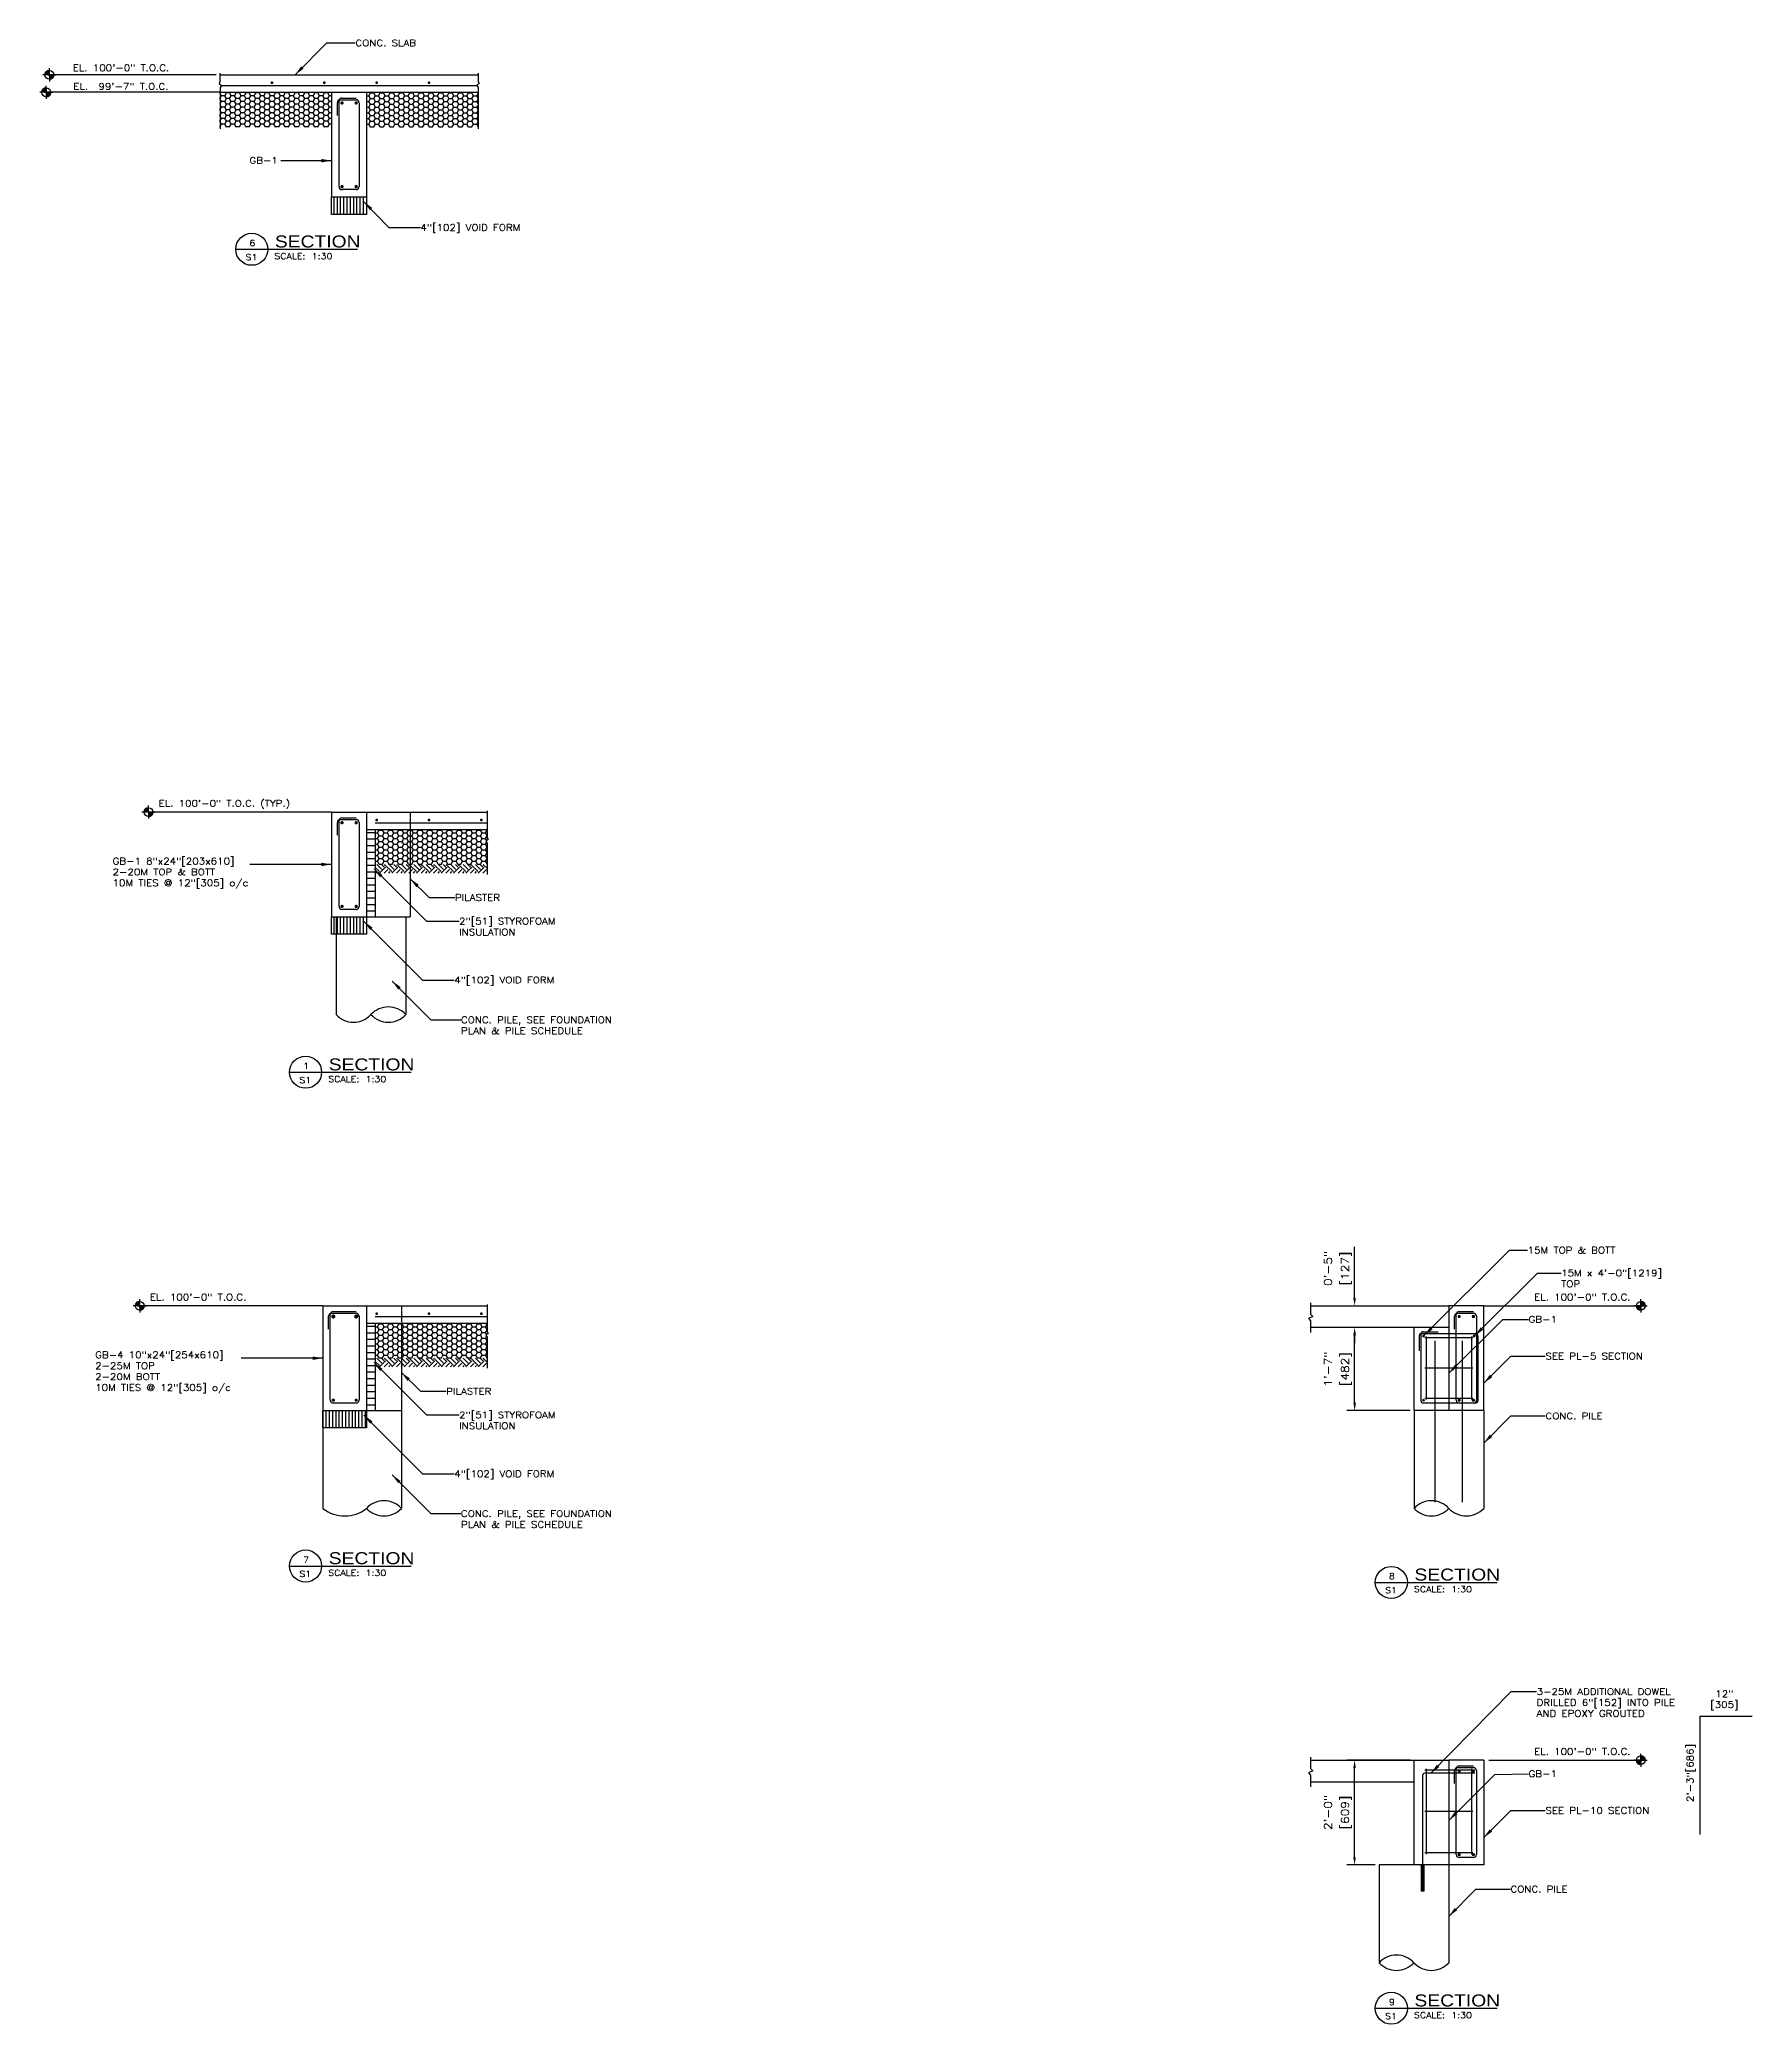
# Model space of a CAD drawing. Header units: millimetres. Extents: x -1323 to 60408, y -30584 to 1459.
# Drawn here: x 50438 to 60408, y -16764 to -5207 of the extents above; entities that cross this region are included whole.
import ezdxf
from ezdxf.enums import TextEntityAlignment as Align

# ---------------------------------------------------------------- set-up
doc = ezdxf.new("R2010")
doc.units = ezdxf.units.MM
doc.linetypes.add('HIDDEN', pattern=[0.375, 0.25, -0.125])
for name, color, linetype in [('DIM133', 133, 'Continuous'), ('FLOOR$0$S-LIGHT', 3, 'Continuous'), ('Foundation_Details_Reinf', 131, 'Continuous'), ('GE-002-4', 2, 'Continuous'), ('L131', 131, 'Continuous'), ('LAYER11A', 11, 'Continuous'), ('LAYER131A', 131, 'Continuous'), ('LAYER131B', 131, 'HIDDEN'), ('LAYER15A', 15, 'Continuous'), ('LAYER72A', 72, 'Continuous'), ('LAYER7A', 7, 'Continuous'), ('Struc_Section_Reinf', 131, 'Continuous'), ('Structural_Section_Dim', 2, 'Continuous'), ('TEXT131', 131, 'Continuous')]:
    doc.layers.add(name, color=color, linetype=linetype)
doc.styles.add('ROMANS', font='ROMANS.SHX', dxfattribs={"width": 0.8})
doc.styles.add('ROMANS-115', font='romans.shx', dxfattribs={"width": 1.15})
doc.styles.add('SANS-80', font='sanss___.ttf', dxfattribs={"width": 0.8})
doc.dimstyles.new('112-ROMANS-115-MS', dxfattribs={"dimscale": 0, "dimtxt": 1.5, "dimasz": 1.5, "dimexe": 1.5, "dimexo": 1.5, "dimgap": 0.125, "dimtad": 1, "dimdec": 4, "dimzin": 1, "dimdsep": 46, "dimlunit": 4, "dimtxsty": 'ROMANS-115', "dimcen": 0.125, "dimclrd": 256, "dimclre": 256, "dimclrt": 256, "dimadec": 0, "dimazin": 0, "dimtfac": 1, "dimtdec": 4, "dimtofl": 0, "dimtmove": 0, "dimatfit": 0, "dimfxl": 1, "dimfrac": 2, "dimtolj": 1, "dimtzin": 0, "dimarcsym": 0})
doc.dimstyles.new('Copy of 112-ROMANS-115-MS-BPV', dxfattribs={"dimscale": 0, "dimtxt": 1.5, "dimasz": 1.5, "dimexe": 1.5, "dimexo": 0.75, "dimgap": 0.75, "dimtad": 1, "dimdec": 3, "dimlfac": -96, "dimrnd": 0.125, "dimzin": 1, "dimdsep": 46, "dimlunit": 4, "dimtxsty": 'ROMANS-115', "dimcen": 0.75, "dimclrd": 256, "dimclre": 256, "dimclrt": 256, "dimadec": 0, "dimazin": 0, "dimtfac": 1, "dimtdec": 3, "dimtofl": 0, "dimtmove": 0, "dimatfit": 0, "dimfxl": 1, "dimfrac": 2, "dimtolj": 1, "dimtzin": 0, "dimarcsym": 0})

# ---------------------------------------------------------------- blocks, each defined once
blk = doc.blocks.new('*D87')
at = {"layer": 'Defpoints', "color": 0}
for p in [(58093, -15226), (58438, -15226), (58235, -15836)]:
    blk.add_point(p, dxfattribs=at)
at = {"layer": 'Structural_Section_Dim', "lineweight": -2}
for p, q in [((58416, -15226), (58048, -15226)), ((58093, -15791), (58093, -15271)), ((58213, -15836), (58048, -15836))]:
    blk.add_line(p, q, dxfattribs=at)
at = {"layer": 'Structural_Section_Dim'}
for points in [[(58085, -15271), (58100, -15271), (58093, -15226)], [(58085, -15791), (58100, -15791), (58093, -15836)]]:
    blk.add_solid(points, dxfattribs=at)
at = {"layer": 'Structural_Section_Dim', "char_height": 45, "attachment_point": 5, "rotation": 90, "style": 'ROMANS-115'}
for s, insert in [('\\A1;2\'-0"', (57938, -15531)), ('\\A1;[609]', (58044, -15531))]:
    blk.add_mtext(s, dxfattribs=dict(at, insert=insert))
blk = doc.blocks.new('*D88')
at = {"layer": 'Defpoints', "color": 0}
for p in [(58093, -12707), (58438, -12707), (58438, -13190)]:
    blk.add_point(p, dxfattribs=at)
at = {"layer": 'Structural_Section_Dim', "lineweight": -2}
for p, q in [((58416, -12707), (58048, -12707)), ((58093, -13145), (58093, -12752)), ((58416, -13190), (58048, -13190))]:
    blk.add_line(p, q, dxfattribs=at)
at = {"layer": 'Structural_Section_Dim'}
for points in [[(58086, -12752), (58101, -12752), (58093, -12707)], [(58086, -13145), (58101, -13145), (58093, -13190)]]:
    blk.add_solid(points, dxfattribs=at)
at = {"layer": 'Structural_Section_Dim', "char_height": 45, "attachment_point": 5, "rotation": 90, "style": 'ROMANS-115'}
for s, insert in [('\\A1;1\'-7"', (57938, -12949)), ('\\A1;[482]', (58044, -12949))]:
    blk.add_mtext(s, dxfattribs=dict(at, insert=insert))
blk = doc.blocks.new('*D89')
at = {"layer": 'Defpoints', "color": 0}
for p in [(58093, -12580), (58641, -12580), (58093, -12707)]:
    blk.add_point(p, dxfattribs=at)
at = {"layer": 'Structural_Section_Dim', "lineweight": -2}
for p, q in [((58093, -12535), (58093, -12236)), ((58093, -12752), (58093, -12797))]:
    blk.add_line(p, q, dxfattribs=at)
at = {"layer": 'Structural_Section_Dim'}
for points in [[(58085, -12535), (58100, -12535), (58093, -12580)], [(58085, -12752), (58100, -12752), (58093, -12707)]]:
    blk.add_solid(points, dxfattribs=at)
at = {"layer": 'Structural_Section_Dim', "char_height": 45, "attachment_point": 5, "rotation": 90, "style": 'ROMANS-115'}
for s, insert in [('\\A1;0\'-5"', (57938, -12363)), ('\\A1;[127]', (58044, -12363))]:
    blk.add_mtext(s, dxfattribs=dict(at, insert=insert))
blk = doc.blocks.new('Title-section')
at = {"layer": 'LAYER15A'}
blk.add_line((-2.066, -7.538), (-0.798, -7.538), dxfattribs=at)
blk.add_circle((-1.899, -7.538), 0.167, dxfattribs=at)
at = {"layer": 'L131', "style": 'ROMANS', "width": 1.15}
blk.add_text('SCALE:', height=0.0625, dxfattribs=at).set_placement((-1.663, -7.64))
for tag, p in [('TITLE_NO.', (-1.893, -7.504)), ('SHEET_NO.', (-1.902, -7.651))]:
    blk.add_attdef(tag, text='', height=0.0625, dxfattribs=at).set_placement(p, align=Align.CENTER)
blk.add_attdef('SCALE', (-1.274, -7.641), '', height=0.0625, dxfattribs=at)
at = {"layer": 'TEXT131', "style": 'SANS-80', "width": 1.15}
blk.add_text('SECTION', height=0.125, dxfattribs=at).set_placement((-1.658, -7.519))
blk = doc.blocks.new('*X83')
at = {"color": 0}
for p, q in [((614, 821.4), (626, 833.3)), ((614, 821.6), (625.8, 833.3)), ((614, 821.7), (625.6, 833.3)), ((614, 821.9), (625.4, 833.3)), ((614, 822.1), (625.3, 833.3)), ((614.1, 822.3), (625.1, 833.3)), ((614.1, 822.5), (624.9, 833.3)), ((614.1, 822.7), (624.7, 833.3)), ((614.1, 822.9), (624.5, 833.2)), ((614.1, 823.1), (624.3, 833.2)), ((614.2, 821.3), (626, 833.2)), ((614.2, 823.3), (624.1, 833.2)), ((614.2, 823.5), (623.8, 833.1)), ((614.3, 823.7), (623.6, 833.1)), ((614.3, 824), (623.4, 833.1)), ((614.3, 821.3), (626, 833)), ((614.4, 824.2), (623.2, 833)), ((614.4, 824.4), (622.9, 832.9)), ((614.5, 824.7), (622.7, 832.9)), ((614.5, 821.3), (626, 832.8)), ((614.6, 824.9), (622.4, 832.8)), ((614.7, 825.2), (622.2, 832.7)), ((614.7, 821.3), (626, 832.7)), ((614.8, 825.5), (621.9, 832.6)), ((614.9, 825.8), (621.6, 832.5)), ((614.9, 821.3), (626, 832.5)), ((615, 826.1), (621.3, 832.4)), ((615, 821.3), (626, 832.3)), ((615.1, 826.4), (621, 832.2)), ((615.2, 821.3), (626, 832.1)), ((615.3, 826.7), (620.6, 832.1)), ((615.4, 821.3), (626, 832)), ((615.5, 827.1), (620.3, 831.9)), ((615.6, 821.3), (626, 831.8)), ((615.7, 827.5), (619.9, 831.6)), ((615.8, 821.3), (626, 831.6)), ((615.9, 821.3), (626, 831.4)), ((616, 828), (619.4, 831.3)), ((616.1, 821.3), (626, 831.3)), ((616.3, 821.3), (626, 831.1)), ((616.4, 828.6), (618.8, 830.9)), ((616.5, 821.3), (626, 830.9)), ((616.6, 821.3), (626, 830.7)), ((616.8, 821.3), (626, 830.6)), ((617, 821.3), (626, 830.4)), ((617.2, 821.3), (626, 830.2)), ((617.3, 821.3), (626, 830)), ((617.5, 821.3), (626, 829.8)), ((617.7, 821.3), (626, 829.7)), ((617.9, 821.3), (626, 829.5)), ((618, 821.3), (626, 829.3)), ((618.2, 821.3), (626, 829.1)), ((618.4, 821.3), (626, 829)), ((618.6, 821.3), (626, 828.8)), ((618.8, 821.3), (626, 828.6)), ((618.9, 821.3), (626, 828.4)), ((619.1, 821.3), (626, 828.3)), ((619.3, 821.3), (626, 828.1)), ((619.5, 821.3), (626, 827.9)), ((619.6, 821.3), (626, 827.7)), ((619.8, 821.3), (626, 827.5)), ((620, 821.3), (626, 827.4)), ((620.2, 821.3), (626, 827.2)), ((620.3, 821.3), (626, 827)), ((620.5, 821.3), (626, 826.8)), ((620.7, 821.3), (626, 826.7)), ((620.9, 821.3), (626, 826.5)), ((621.1, 821.3), (626, 826.3)), ((621.2, 821.3), (626, 826.1)), ((621.4, 821.3), (626, 826)), ((621.6, 821.3), (626, 825.8)), ((621.8, 821.3), (626, 825.6)), ((621.9, 821.3), (626, 825.4)), ((622.1, 821.3), (626, 825.2)), ((622.3, 821.3), (626, 825.1)), ((622.5, 821.3), (626, 824.9)), ((622.6, 821.3), (626, 824.7)), ((622.8, 821.3), (626, 824.5)), ((623, 821.3), (626, 824.4)), ((623.2, 821.3), (626, 824.2)), ((623.4, 821.3), (626, 824)), ((623.5, 821.3), (626, 823.8)), ((623.7, 821.3), (626, 823.7)), ((623.9, 821.3), (626, 823.5)), ((624.1, 821.3), (626, 823.3)), ((624.2, 821.3), (626, 823.1)), ((624.4, 821.3), (626, 822.9)), ((624.6, 821.3), (626, 822.8)), ((624.8, 821.3), (626, 822.6)), ((624.9, 821.3), (626, 822.4)), ((625.1, 821.3), (626, 822.2)), ((625.3, 821.3), (626, 822.1)), ((625.5, 821.3), (626, 821.9)), ((625.7, 821.3), (626, 821.7)), ((625.8, 821.3), (626, 821.5)), ((626, 821.3), (626, 821.4))]:
    blk.add_line(p, q, dxfattribs=at)

msp = doc.modelspace()

# ---------------------------------------------------------------- hatches: boundary and pattern name
at = {"layer": 'LAYER11A'}
h = msp.add_hatch(dxfattribs=at)
h.set_pattern_fill('NET', color=256, scale=63.5, angle=135, style=0)
h.set_pattern_definition([(135, (37689.3326, -54394.081), (-5.6126601, -5.6126601), []), (225, (37689.3326, -54394.081), (5.6126601, -5.6126601), [])])
h.paths.add_polyline_path([(58480.39183, -15835.99404), (58480.39183, -15988.39404), (58488.32933, -15988.39404), (58488.32933, -15835.99404)])
h.paths.add_polyline_path([(58488.32933, -15835.99404), (58488.32933, -15988.39404), (58496.26683, -15988.39404), (58496.26683, -15835.99404)])
at = {"layer": 'LAYER7A'}
h = msp.add_hatch(dxfattribs=at)
h.set_pattern_fill('HONEY', color=256, scale=152.4, style=0)
h.set_pattern_definition([(180, (189018.163, -26485.29), (-28.575, 16.4977839), [19.05, -38.1]), (60, (189018.163, -26485.29), (28.575, 16.497784), [19.05, -38.1]), (120, (189018.163, -26485.29), (-6e-08, 32.9955678), [-38.1, 19.05])])
h.paths.add_polyline_path([(52087.097, -5513.40175), (52087.097, -5716.60175), (51487.07799, -5716.60175), (51487.07799, -5593.82233), (51494.41331, -5582.30943), (51480.79059, -5571.84318), (51486.03009, -5561.37692), (51486.03009, -5513.40175)])
h.paths.add_polyline_path([(52087.097, -5513.40175), (52137.897, -5513.40175), (52137.897, -5716.60175), (52087.097, -5716.60175)])
h = msp.add_hatch(dxfattribs=at)
h.set_pattern_fill('HONEY', color=256, scale=152.4, style=0)
h.set_pattern_definition([(0, (-84539.169, -26485.29), (28.575, 16.4977839), [19.05, -38.1]), (120, (-84539.169, -26485.29), (-28.575, 16.497784), [19.05, -38.1]), (60, (-84539.169, -26485.29), (6e-08, 32.9955678), [-38.1, 19.05])])
h.paths.add_polyline_path([(52391.897, -5513.40175), (52391.897, -5716.60175), (52991.916, -5716.60175), (52991.916, -5593.82233), (52984.58068, -5582.30943), (52998.2034, -5571.84318), (52992.9639, -5561.37692), (52992.9639, -5513.40175)])
h.paths.add_polyline_path([(52391.897, -5513.40175), (52341.097, -5513.40175), (52341.097, -5716.60175), (52391.897, -5716.60175)])
h = msp.add_hatch(dxfattribs=at)
h.set_pattern_fill('LINE', color=256, scale=152.13536, angle=90, style=0)
h.set_pattern_definition([(90, (-29221.292, 17622.48), (-19.01692, 0), [])])
h.paths.add_polyline_path([(52137.897, -6123.00175), (52137.897, -6224.42532), (52340.74414, -6224.42532), (52340.74414, -6123.00175)])
h = msp.add_hatch(dxfattribs=at)
h.set_pattern_fill('LINE', color=256, scale=304.8, style=0)
h.set_pattern_definition([(0, (-84488.37, -30778.36), (0, 38.1), [])])
h.paths.add_polyline_path([(52341.097, -10314.47131), (52391.897, -10314.47131), (52391.897, -9806.47131), (52341.097, -9806.47131)])
h = msp.add_hatch(dxfattribs=at)
h.set_pattern_fill('HONEY', color=256, scale=152.4, style=0)
h.set_pattern_definition([(0, (-84488.369, -30778.36), (28.575, 16.4977839), [19.05, -38.1]), (120, (-84488.369, -30778.36), (-28.575, 16.497784), [19.05, -38.1]), (60, (-84488.369, -30778.36), (6e-08, 32.9955678), [-38.1, 19.05])])
h.paths.add_polyline_path([(52442.697, -9806.47131), (52442.697, -10009.67131), (53042.716, -10009.67131), (53042.716, -9886.89189), (53035.38068, -9875.379), (53049.0034, -9864.91274), (53043.7639, -9854.44648), (53043.7639, -9806.47131)])
h.paths.add_polyline_path([(52442.697, -9806.47131), (52391.897, -9806.47131), (52391.897, -10009.67131), (52442.697, -10009.67131)])
h = msp.add_hatch(dxfattribs=at)
h.set_pattern_fill('EARTH', color=256, scale=203.2, angle=45, style=0)
h.set_pattern_definition([(45, (-84488.37, -30778.36), (5e-15, 71.842049), [50.8, -50.8]), (45, (-84501.84, -30764.89), (5e-15, 71.842049), [50.8, -50.8]), (45, (-84515.31, -30751.42), (5e-15, 71.842049), [50.8, -50.8]), (135, (-84515.31, -30742.44), (-71.842049, 1e-14), [50.8, -50.8]), (135, (-84501.84, -30728.97), (-71.842049, 1e-14), [50.8, -50.8]), (135, (-84488.37, -30715.5), (-71.842049, 1e-14), [50.8, -50.8])])
h.paths.add_polyline_path([(52391.897, -10009.67131), (52391.897, -10060.47131), (52442.697, -10060.47131), (52442.697, -10009.67131)])
h.paths.add_polyline_path([(53042.716, -10060.47131), (53042.716, -10009.67131), (52442.697, -10009.67131), (52442.697, -10060.47131)])
h = msp.add_hatch(dxfattribs=at)
h.set_pattern_fill('LINE', color=256, scale=152.13536, angle=90, style=0)
h.set_pattern_definition([(90, (-29221.292, 13431.01), (-19.01692, 0), [])])
h.paths.add_polyline_path([(52137.897, -10314.47131), (52137.897, -10415.89488), (52340.74414, -10415.89488), (52340.74414, -10314.47131)])
h = msp.add_hatch(dxfattribs=at)
h.set_pattern_fill('LINE', color=256, scale=304.8, style=0)
h.set_pattern_definition([(0, (-84488.37, -33653.84), (0, 38.1), [])])
h.paths.add_polyline_path([(52341.097, -13189.95267), (52391.897, -13189.95267), (52391.897, -12681.95267), (52341.097, -12681.95267)])
h = msp.add_hatch(dxfattribs=at)
h.set_pattern_fill('HONEY', color=256, scale=152.4, style=0)
h.set_pattern_definition([(0, (-84488.369, -33653.84), (28.575, 16.4977839), [19.05, -38.1]), (120, (-84488.369, -33653.84), (-28.575, 16.497784), [19.05, -38.1]), (60, (-84488.369, -33653.84), (6e-08, 32.9955678), [-38.1, 19.05])])
h.paths.add_polyline_path([(52442.697, -12681.95267), (52442.697, -12885.15267), (53042.716, -12885.15267), (53042.716, -12762.37325), (53035.38068, -12750.86036), (53049.0034, -12740.3941), (53043.7639, -12729.92784), (53043.7639, -12681.95267)])
h.paths.add_polyline_path([(52442.697, -12681.95267), (52391.897, -12681.95267), (52391.897, -12885.15267), (52442.697, -12885.15267)])
h = msp.add_hatch(dxfattribs=at)
h.set_pattern_fill('EARTH', color=256, scale=203.2, angle=45, style=0)
h.set_pattern_definition([(45, (-84488.37, -33653.84), (5e-15, 71.842049), [50.8, -50.8]), (45, (-84501.84, -33640.37), (5e-15, 71.842049), [50.8, -50.8]), (45, (-84515.31, -33626.9), (5e-15, 71.842049), [50.8, -50.8]), (135, (-84515.31, -33617.92), (-71.842049, 1e-14), [50.8, -50.8]), (135, (-84501.84, -33604.45), (-71.842049, 1e-14), [50.8, -50.8]), (135, (-84488.37, -33590.98), (-71.842049, 1e-14), [50.8, -50.8])])
h.paths.add_polyline_path([(52391.897, -12885.15267), (52391.897, -12935.95267), (52442.697, -12935.95267), (52442.697, -12885.15267)])
h.paths.add_polyline_path([(53042.716, -12935.95267), (53042.716, -12885.15267), (52442.697, -12885.15267), (52442.697, -12935.95267)])
h = msp.add_hatch(dxfattribs=at)
h.set_pattern_fill('LINE', color=256, scale=152.13536, angle=90, style=0)
h.set_pattern_definition([(90, (0, 0), (-19.01692, 0), [])])
h.paths.add_polyline_path([(52340.74414, -13189.95267), (52087.097, -13189.95267), (52087.097, -13291.37624), (52340.74414, -13291.37624)])

# ---------------------------------------------------------------- linework, layer by layer
at = {"layer": 'DIM133'}
for p, q in [((51487.49053, -5401.51878), (51487.49053, -5452.02173)), ((52991.50346, -5401.51878), (52991.50346, -5452.02173)), ((51487.49053, -5452.02173), (51482.25103, -5462.48799)), ((51482.25103, -5462.48799), (51495.87375, -5472.95425)), ((51495.87375, -5472.95425), (51488.53844, -5484.46714)), ((51488.53844, -5484.46714), (51488.53844, -5726.40544)), ((52996.74296, -5462.48799), (52983.12024, -5472.95425)), ((52983.12024, -5472.95425), (52990.45555, -5484.46714)), ((52990.45555, -5484.46714), (52990.45555, -5726.40544)), ((52991.50346, -5452.02173), (52996.74296, -5462.48799)), ((53043.7639, -9697.35824), (53043.7639, -9854.44648)), ((53049.0034, -9864.91274), (53035.38068, -9875.379)), ((53035.38068, -9875.379), (53042.716, -9886.89189)), ((53042.716, -9886.89189), (53042.716, -10068.70356)), ((53043.7639, -9854.44648), (53049.0034, -9864.91274)), ((53043.7639, -12572.8396), (53043.7639, -12729.92784)), ((53049.0034, -12740.3941), (53035.38068, -12750.86036)), ((53035.38068, -12750.86036), (53042.716, -12762.37325)), ((53042.716, -12762.37325), (53042.716, -12944.18492)), ((53043.7639, -12729.92784), (53049.0034, -12740.3941))]:
    msp.add_line(p, q, dxfattribs=at)
at = {"layer": 'FLOOR$0$S-LIGHT'}
for p, q in [((50494.45629, -5411.80175), (50456.25707, -5411.80175)), ((50494.45629, -5411.80175), (50494.45629, -5373.60253)), ((50494.45629, -5411.80175), (50532.6555, -5411.80175)), ((50494.45629, -5411.80175), (50494.45629, -5450.00096)), ((50476.49913, -5513.40175), (50438.29991, -5513.40175)), ((50476.49913, -5513.40175), (50476.49913, -5475.20253)), ((50476.49913, -5513.40175), (50514.69835, -5513.40175)), ((50476.49913, -5513.40175), (50476.49913, -5551.60096)), ((51071.2398, -9704.87131), (51033.04058, -9704.87131)), ((51071.2398, -9704.87131), (51071.2398, -9666.67209)), ((51071.2398, -9704.87131), (51109.43902, -9704.87131)), ((51071.2398, -9704.87131), (51071.2398, -9743.07053)), ((51020.4398, -12580.35267), (50982.24058, -12580.35267)), ((51020.4398, -12580.35267), (51020.4398, -12542.15345)), ((51020.4398, -12580.35267), (51058.63902, -12580.35267)), ((51020.4398, -12580.35267), (51020.4398, -12618.55189)), ((59758.5248, -12580.35267), (59720.32558, -12580.35267)), ((59758.5248, -12580.35267), (59758.5248, -12542.15345)), ((59758.5248, -12580.35267), (59758.5248, -12618.55189)), ((59758.5248, -12580.35267), (59796.72402, -12580.35267)), ((59758.5248, -15226.39404), (59720.32558, -15226.39404)), ((59758.5248, -15226.39404), (59758.5248, -15188.19482)), ((59758.5248, -15226.39404), (59758.5248, -15264.59326)), ((59758.5248, -15226.39404), (59796.72402, -15226.39404))]:
    msp.add_line(p, q, dxfattribs=at)
for centre in [(50494.45629, -5411.80175), (50476.49913, -5513.40175), (51071.2398, -9704.87131), (51020.4398, -12580.35267), (59758.5248, -12580.35267), (59758.5248, -15226.39404)]:
    msp.add_circle(centre, 25.46615, dxfattribs=at)
for centre, start, end in [((50494.45629, -5411.80175), 90, 180), ((50494.45632, -5411.76864), 269.944781668, 359.944781668), ((50476.49913, -5513.40175), 90, 180), ((50476.49916, -5513.36864), 269.944781668, 359.944781668), ((51071.2398, -9704.87131), 90, 180), ((51071.23983, -9704.8382), 269.944781668, 359.944781668), ((51020.4398, -12580.35267), 90, 180), ((51020.43983, -12580.31956), 269.944781668, 359.944781668), ((59758.52477, -12580.31956), 180.055218332, 270.055218332), ((59758.5248, -12580.35267), 0, 90), ((59758.52477, -15226.36093), 180.055218332, 270.055218332), ((59758.5248, -15226.39404), 0, 90)]:
    msp.add_arc(centre, 25.46615, start, end, dxfattribs=at)
at = {"layer": 'Foundation_Details_Reinf'}
for p, q in [((58561.43321, -13723.35267), (58561.08035, -12783.55267)), ((58721.4315, -13723.35267), (58721.07865, -12783.55267)), ((60103.12672, -14972.44955), (60103.12672, -15658.24955)), ((60407.92672, -14972.44955), (60103.12672, -14972.44955)), ((58488.32933, -15315.29404), (58488.32933, -15988.39404)), ((58793.12933, -15302.59404), (58501.02933, -15302.59404))]:
    msp.add_line(p, q, dxfattribs=at)
msp.add_arc((58501.02933, -15315.29404), 12.7, 90, 180, dxfattribs=at)
at = {"layer": 'LAYER11A'}
for p, q in [((51487.49053, -5411.80175), (52991.50346, -5411.80175)), ((51488.53844, -5513.40175), (52990.45555, -5513.40175)), ((52137.897, -5513.40175), (52137.897, -6123.00175)), ((52341.097, -5513.40175), (52341.097, -6123.00175)), ((52137.897, -6123.00175), (52341.097, -6123.00175)), ((52137.897, -6123.00175), (52341.097, -6123.00175)), ((52137.897, -9704.87131), (52137.897, -10314.47131)), ((52137.897, -9704.87131), (53043.7639, -9704.87131)), ((52341.097, -9704.87131), (52341.097, -10314.47131)), ((52341.097, -9806.47131), (53043.7639, -9806.47131)), ((52137.897, -10314.47131), (52341.097, -10314.47131)), ((52087.097, -12580.35267), (52087.097, -13189.95267)), ((52087.097, -12580.35267), (53043.7639, -12580.35267)), ((52341.097, -12580.35267), (52341.097, -13189.95267)), ((57836.61514, -12563.20343), (57836.61514, -12629.19681)), ((57836.61514, -12580.35267), (58641.91398, -12580.35267)), ((58641.25593, -12580.35267), (58641.25593, -12707.35267)), ((58844.45593, -12580.35267), (58641.25593, -12580.35267)), ((58844.45593, -13189.95267), (58844.45593, -12580.35267)), ((52341.097, -12681.95267), (53043.7639, -12681.95267)), ((57849.3185, -12641.88781), (57823.91177, -12654.57892)), ((57823.91177, -12654.57892), (57836.61514, -12667.26992)), ((57836.61514, -12629.19681), (57849.3185, -12641.88781)), ((57836.61514, -12667.26992), (57836.61514, -12735.80157)), ((58641.25593, -12707.35267), (57836.61514, -12707.35267)), ((58438.76164, -13189.95267), (58438.76164, -12707.35267)), ((52087.097, -13189.95267), (52341.097, -13189.95267)), ((58844.80878, -13189.95267), (58438.40878, -13189.95267)), ((57836.61514, -15209.2448), (57836.61514, -15275.23818)), ((57836.61514, -15226.39404), (58641.91398, -15226.39404)), ((58438.05593, -15226.39404), (58438.05593, -15835.99404)), ((58844.45593, -15226.39404), (58641.25593, -15226.39404)), ((58844.45593, -15226.39404), (58844.45593, -15835.99404)), ((57849.3185, -15287.92918), (57823.91177, -15300.62029)), ((57823.91177, -15300.62029), (57836.61514, -15313.31129)), ((57836.61514, -15275.23818), (57849.3185, -15287.92918)), ((57836.61514, -15313.31129), (57836.61514, -15381.84294)), ((58438.05593, -15353.39404), (57836.61514, -15353.39404)), ((58844.45593, -15835.99404), (58438.05593, -15835.99404)), ((58496.26683, -15988.39404), (58480.39183, -15988.39404))]:
    msp.add_line(p, q, dxfattribs=at)
at = {"layer": 'LAYER11A', "ltscale": 10}
for p, q in [((58641.25593, -12707.35267), (58641.25593, -13189.95267)), ((58844.45593, -13189.95267), (58641.25593, -13189.95267)), ((58641.25593, -15226.39404), (58641.25593, -15835.99404)), ((58480.39183, -15835.99404), (58480.39183, -15988.39404)), ((58496.26683, -15835.99404), (58496.26683, -15988.39404)), ((58844.45593, -15835.99404), (58641.25593, -15835.99404))]:
    msp.add_line(p, q, dxfattribs=at)
at = {"layer": 'LAYER131A'}
for p, q in [((52137.897, -6224.42532), (52137.897, -6123.00175)), ((52340.74414, -6123.00175), (52340.74414, -6224.42532)), ((52340.74414, -6224.42532), (52137.897, -6224.42532)), ((52391.897, -9806.47131), (52391.897, -10314.47131)), ((52595.097, -9806.47131), (52595.097, -10314.47131)), ((52137.897, -10314.47131), (52595.097, -10314.47131)), ((52137.897, -10415.89488), (52137.897, -10314.47131)), ((52163.64985, -10314.47131), (52163.64985, -10884.03879)), ((52340.74414, -10314.47131), (52340.74414, -10415.89488)), ((52341.097, -10314.47131), (52442.697, -10314.47131)), ((52569.34414, -10314.47131), (52569.34414, -10884.03879)), ((52340.74414, -10415.89488), (52137.897, -10415.89488)), ((52391.897, -12681.95267), (52391.897, -13189.95267)), ((52544.297, -12681.95267), (52544.297, -13189.95267)), ((58674.59343, -12715.29017), (58674.59343, -12640.67767)), ((58684.11843, -13129.62767), (58684.11843, -12631.15267)), ((58692.05593, -12623.21517), (58784.13093, -12623.21517)), ((58701.58093, -12613.69017), (58784.13093, -12613.69017)), ((58801.59343, -12640.67767), (58801.59343, -13129.62767)), ((58468.56975, -12756.56517), (58468.56975, -12842.29017)), ((58478.09475, -12747.04017), (58478.09475, -13131.21517)), ((58484.44475, -12740.69017), (58795.24343, -12740.69017)), ((58493.96975, -12731.16517), (58579.69475, -12731.16517)), ((58811.11843, -12756.56517), (58811.11843, -13131.21517)), ((58795.24343, -13147.09017), (58493.96975, -13147.09017)), ((58784.13093, -13147.09017), (58701.58093, -13147.09017)), ((52087.097, -13189.95267), (52544.297, -13189.95267)), ((52087.097, -13291.37624), (52087.097, -13189.95267)), ((52087.44985, -13189.95267), (52087.44985, -13759.52015)), ((52340.74414, -13189.95267), (52340.74414, -13291.37624)), ((52341.097, -13189.95267), (52442.697, -13189.95267)), ((52543.94414, -13189.95267), (52543.94414, -13759.52015)), ((58844.80878, -13189.95267), (58438.40878, -13189.95267)), ((58438.76164, -13189.95267), (58438.76164, -13759.52015)), ((58641.60878, -13189.95267), (58540.00878, -13189.95267)), ((58844.45593, -13189.95267), (58844.45593, -13759.52015)), ((52340.74414, -13291.37624), (52087.097, -13291.37624)), ((58674.59343, -15361.33154), (58674.59343, -15286.71904)), ((58684.11843, -15775.66904), (58684.11843, -15277.19404)), ((58692.05593, -15269.25654), (58784.13093, -15269.25654)), ((58701.58093, -15259.73154), (58784.13093, -15259.73154)), ((58801.59343, -15286.71904), (58801.59343, -15775.66904)), ((58784.13093, -15793.13154), (58701.58093, -15793.13154)), ((58235.20878, -15835.99404), (58235.20878, -16405.56152)), ((58640.90308, -15835.99404), (58235.20878, -15835.99404)), ((58641.60878, -15835.99404), (58540.00878, -15835.99404)), ((58640.90308, -15835.99404), (58640.90308, -16405.56152))]:
    msp.add_line(p, q, dxfattribs=at)
for points, const_width in [([(51786.26575, -5457.67152, 1), (51794.20325, -5457.67152, 1)], 7.9375), ([(52091.06575, -5457.67152, 1), (52099.00325, -5457.67152, 1)], 7.9375), ([(52395.86575, -5457.67152, 1), (52403.80325, -5457.67152, 1)], 7.9375), ([(52700.66575, -5457.67152, 1), (52708.60325, -5457.67152, 1)], 7.9375), ([(52193.4595, -5575.39098, 1), (52202.9845, -5575.39098, 1)], 9.525), ([(52285.5345, -5575.39098, -1), (52276.0095, -5575.39098, -1)], 9.525), ([(52193.4595, -6062.67675, -1), (52202.9845, -6062.67675, -1)], 9.525), ([(52285.5345, -6062.67675, 1), (52276.0095, -6062.67675, 1)], 9.525), ([(52193.4595, -9766.86054, 1), (52202.9845, -9766.86054, 1)], 9.525), ([(52285.5345, -9766.86054, -1), (52276.0095, -9766.86054, -1)], 9.525), ([(52395.86575, -9750.74108, 1), (52403.80325, -9750.74108, 1)], 7.9375), ([(52700.66575, -9750.74108, 1), (52708.60325, -9750.74108, 1)], 7.9375), ([(53005.46575, -9750.74108, 1), (53013.40325, -9750.74108, 1)], 7.9375), ([(52193.4595, -10254.14631, -1), (52202.9845, -10254.14631, -1)], 9.525), ([(52285.5345, -10254.14631, 1), (52276.0095, -10254.14631, 1)], 9.525), ([(52141.46887, -12642.3419, 1), (52153.37512, -12642.3419, 1)], 11.90625), ([(52286.72512, -12642.3419, -1), (52274.81887, -12642.3419, -1)], 11.90625), ([(52395.86575, -12626.22244, 1), (52403.80325, -12626.22244, 1)], 7.9375), ([(52700.66575, -12626.22244, 1), (52708.60325, -12626.22244, 1)], 7.9375), ([(53005.46575, -12626.22244, 1), (53013.40325, -12626.22244, 1)], 7.9375), ([(58696.81843, -12642.3419, 1), (58706.34343, -12642.3419, 1)], 9.525), ([(58788.89343, -12642.3419, -1), (58779.36843, -12642.3419, -1)], 9.525), ([(52142.6595, -13129.62767, -1), (52152.1845, -13129.62767, -1)], 9.525), ([(52285.5345, -13129.62767, 1), (52276.0095, -13129.62767, 1)], 9.525), ([(58696.81843, -13129.62767, -1), (58706.34343, -13129.62767, -1)], 9.525), ([(58788.89343, -13129.62767, 1), (58779.36843, -13129.62767, 1)], 9.525), ([(58696.81843, -15288.38327, 1), (58706.34343, -15288.38327, 1)], 9.525), ([(58788.89343, -15288.38327, -1), (58779.36843, -15288.38327, -1)], 9.525), ([(58696.81843, -15775.66904, -1), (58706.34343, -15775.66904, -1)], 9.525), ([(58788.89343, -15775.66904, 1), (58779.36843, -15775.66904, 1)], 9.525)]:
    msp.add_lwpolyline(points, format="xyb", close=True, dxfattribs=dict(at, const_width=const_width))
at = {"layer": 'LAYER131A', "ltscale": 15, "const_width": 7.9375}
for points in [[(58490.001, -12756.56517, 1), (58497.9385, -12756.56517, 1)], [(58792.51085, -12756.56517, -1), (58784.57335, -12756.56517, -1)], [(58490.001, -13129.62767, -1), (58497.9385, -13129.62767, -1)]]:
    msp.add_lwpolyline(points, format="xyb", close=True, dxfattribs=at)
at = {"layer": 'LAYER131A'}
for centre, radius, start, end in [((52467.92057, -10977.25693), 137.75472, 42.586035859, 137.413964141), ((52265.07342, -10790.82064), 137.75472, 222.586035859, 317.413964141), ((52467.92057, -10790.82064), 137.75472, 222.586035859, 317.413964141), ((58692.05593, -12640.67767), 17.4625, 90, 180), ((58701.58093, -12631.15267), 17.4625, 90, 180), ((58784.13093, -12640.67767), 17.4625, 0, 90), ((58484.44475, -12756.56517), 15.875, 90, 180), ((58493.96975, -12747.04017), 15.875, 90, 180), ((58795.24343, -12756.56517), 15.875, 0, 90), ((58493.96975, -13131.21517), 15.875, 180, 270), ((58701.58093, -13129.62767), 17.4625, 180, 270), ((58784.13093, -13129.62767), 17.4625, 270, 0), ((58795.24343, -13131.21517), 15.875, 270, 0), ((52442.52057, -13852.73829), 137.75472, 42.586035859, 137.413964141), ((58540.18521, -13852.73829), 137.75472, 42.586035859, 137.413964141), ((52214.27342, -13601.2153), 202.84142, 231.300555857, 308.699444143), ((52442.52057, -13666.302), 137.75472, 222.586035859, 317.413964141), ((58540.18521, -13666.302), 137.75472, 222.586035859, 317.413964141), ((58743.03236, -13666.302), 137.75472, 222.586035859, 317.413964141), ((58692.05593, -15286.71904), 17.4625, 90, 180), ((58701.58093, -15277.19404), 17.4625, 90, 180), ((58784.13093, -15286.71904), 17.4625, 0, 90), ((58701.58093, -15775.66904), 17.4625, 180, 270), ((58784.13093, -15775.66904), 17.4625, 270, 0), ((58336.63236, -16498.77967), 137.75472, 42.586035859, 137.413964141), ((58336.63236, -16312.34337), 137.75472, 222.586035859, 317.413964141), ((58539.4795, -16312.34337), 137.75472, 222.586035859, 317.413964141)]:
    msp.add_arc(centre, radius, start, end, dxfattribs=at)
at = {"layer": 'LAYER131B', "ltscale": 4}
for p, q in [((52595.097, -9704.87131), (52595.097, -9806.47131)), ((52544.297, -12580.35267), (52544.297, -12681.95267))]:
    msp.add_line(p, q, dxfattribs=at)
at = {"layer": 'LAYER72A'}
for p, q in [((51495.49639, -5473.54652), (52983.4976, -5473.54652)), ((52198.222, -5546.73925), (52280.772, -5546.73925)), ((52171.2345, -5648.33925), (52171.2345, -5573.72675)), ((52180.7595, -6062.67675), (52180.7595, -5564.20175)), ((52188.697, -5556.26425), (52280.772, -5556.26425)), ((52298.2345, -5573.72675), (52298.2345, -6062.67675)), ((52280.772, -6080.13925), (52198.222, -6080.13925)), ((52171.2345, -9839.80881), (52171.2345, -9765.19631)), ((52180.7595, -10254.14631), (52180.7595, -9755.67131)), ((52188.697, -9747.73381), (52280.772, -9747.73381)), ((52198.222, -9738.20881), (52280.772, -9738.20881)), ((52298.2345, -9765.19631), (52298.2345, -10254.14631)), ((52391.897, -9766.61608), (53043.7639, -9766.61608)), ((52280.772, -10271.60881), (52198.222, -10271.60881)), ((52120.4345, -12715.29017), (52120.4345, -12640.67767)), ((52129.9595, -13129.62767), (52129.9595, -12631.15267)), ((52137.897, -12623.21517), (52280.772, -12623.21517)), ((52147.422, -12613.69017), (52280.772, -12613.69017)), ((52298.2345, -12640.67767), (52298.2345, -13129.62767)), ((52391.897, -12642.09744), (53043.7639, -12642.09744)), ((52280.772, -13147.09017), (52147.422, -13147.09017))]:
    msp.add_line(p, q, dxfattribs=at)
for centre, start, end in [((52198.222, -5564.20175), 90, 180), ((52188.697, -5573.72675), 90, 180), ((52280.772, -5573.72675), 0, 90), ((52198.222, -6062.67675), 180, 270), ((52280.772, -6062.67675), 270, 0), ((52188.697, -9765.19631), 90, 180), ((52198.222, -9755.67131), 90, 180), ((52280.772, -9765.19631), 0, 90), ((52198.222, -10254.14631), 180, 270), ((52280.772, -10254.14631), 270, 0), ((52137.897, -12640.67767), 90, 180), ((52147.422, -12631.15267), 90, 180), ((52280.772, -12640.67767), 0, 90), ((52147.422, -13129.62767), 180, 270), ((52280.772, -13129.62767), 270, 0)]:
    msp.add_arc(centre, 17.4625, start, end, dxfattribs=at)
at = {"layer": 'Struc_Section_Reinf'}
for p, q in [((58780.60308, -12766.09017), (58501.90878, -12766.09017)), ((58509.84628, -12758.15267), (58510.19914, -13126.45267)), ((58772.66558, -12758.15267), (58773.01843, -13126.45267)), ((58780.54224, -12942.30267), (58501.84795, -12942.30267)), ((58502.26164, -13118.51517), (58780.95593, -13118.51517)), ((58780.60308, -15285.13154), (58501.90878, -15285.13154)), ((58509.84628, -15277.19404), (58509.84628, -15772.49404)), ((58772.66558, -15277.19404), (58772.66558, -15772.49404)), ((58780.60308, -15524.84404), (58501.90878, -15524.84404)), ((58501.90878, -15764.55654), (58780.60308, -15764.55654))]:
    msp.add_line(p, q, dxfattribs=at)
at = {"layer": 'Structural_Section_Dim', "ltscale": 12}
for p, q in [((51465.35249, -5411.80175), (50494.45629, -5411.80175)), ((51488.53844, -5513.40175), (50476.49913, -5513.40175)), ((52137.897, -9704.87131), (51071.2398, -9704.87131)), ((52087.097, -12580.35267), (51020.4398, -12580.35267)), ((58844.45593, -12580.35267), (59758.5248, -12580.35267)), ((58874.52074, -15226.39404), (59758.5248, -15226.39404))]:
    msp.add_line(p, q, dxfattribs=at)

# ---------------------------------------------------------------- block references
at = {"layer": 'FLOOR$0$S-LIGHT', "yscale": 2.122178819446049, "zscale": 2.122178819445409}
for p, xscale in [((49166.7146, -7154.83642), 2.122178819443161), ((49148.75745, -7256.43642), 2.122178819443161), ((49742.79199, -11447.90599), 2.122178819443161), ((49691.91459, -14323.08959), 2.122178819443161), ((61087.05001, -14322.71444), -2.122178819443161), ((61087.05001, -16968.75581), -2.122178819443161)]:
    msp.add_blockref('*X83', p, dxfattribs=dict(at, xscale=xscale))
for p, xscale, rotation in [((48750.9255, -6738.61328), -2.122178819444738, 269.9447816678198), ((48732.96835, -6840.21328), -2.122178819444738, 269.9447816678198), ((49327.00289, -11031.68284), -2.122178819444738, 269.9447816678198), ((49276.12549, -13906.86645), -2.122178819444738, 269.9447816678198), ((61502.83911, -13906.49129), 2.122178819444738, 90.05521833218017), ((61502.83911, -16552.53267), 2.122178819444738, 90.05521833218017)]:
    msp.add_blockref('*X83', p, dxfattribs=dict(at, xscale=xscale, rotation=rotation))
at = {"layer": 'Structural_Section_Dim', "xscale": 558.8, "yscale": 558.8, "zscale": 558.8}
for p, values in [((52733.68584, -2215.39479), {'TITLE_NO.': '6', 'SHEET_NO.': 'S1', 'SCALE': '1:30'}), ((53047.25336, -7007.64466), {'TITLE_NO.': '1', 'SHEET_NO.': 'S1', 'SCALE': '1:30'}), ((53047.25336, -9883.12601), {'TITLE_NO.': '7', 'SHEET_NO.': 'S1', 'SCALE': '1:30'}), ((59367.6985, -9978.42861), {'TITLE_NO.': '8', 'SHEET_NO.': 'S1', 'SCALE': '1:30'}), ((59367.6985, -12458.61278), {'TITLE_NO.': '9', 'SHEET_NO.': 'S1', 'SCALE': '1:30'})]:
    msp.add_blockref('Title-section', p, dxfattribs=at).add_auto_attribs(values)

# ---------------------------------------------------------------- texts
at = {"layer": 'GE-002-4', "char_height": 38.1, "style": 'ROMANS-115'}
for s, insert, attachment_point in [('EL. 100\'-0" T.O.C. ', (50630.83899, -5351.21503), 1), ('EL.  99\'-7" T.O.C. ', (50633.92264, -5459.82183), 1), ('GB-1 ', (51659.35031, -5890.66925), 1), ('\\A1;4"[102] VOID FORM', (52654.77896, -6281.48691), 1), ('EL. 100\'-0" T.O.C. (TYP.)', (51130.47289, -9634.94219), 1), ('GB-1 8"x24"[203x610]\\P2-20M TOP & BOTT\\P10M TIES @ 12"[305] o/c', (50862.5839, -9971.32431), 1), ('2"[51] STYROFOAM \\PINSULATION', (52879.80305, -10321.1893), 1), ('\\A1;4"[102] VOID FORM', (52852.05958, -10663.82223), 1), ('EL. 100\'-0" T.O.C.', (51079.67289, -12510.42355), 1), ('EL. 100\'-0" T.O.C.', (59699.29171, -12510.42355), 3), ('GB-4 10"x24"[254x610]\\P2-25M TOP\\P2-20M BOTT\\P10M TIES @ 12"[305] o/c', (50761.15779, -12846.80567), 1), ('2"[51] STYROFOAM \\PINSULATION', (52879.80305, -13196.67066), 1), ('\\A1;4"[102] VOID FORM', (52852.05958, -13539.30359), 1), ('EL. 100\'-0" T.O.C.', (59699.29171, -15156.46492), 3)]:
    msp.add_mtext(s, dxfattribs=dict(at, insert=insert, attachment_point=attachment_point))
at = {"layer": 'Structural_Section_Dim', "char_height": 38.1, "attachment_point": 1, "style": 'ROMANS-115'}
for s, insert in [('\\A1;CONC. SLAB', (52276.24659, -5206.9546)), ('\\A1;PILASTER', (52855.40243, -10183.53364)), ('\\A1;CONC. PILE, SEE FOUNDATION\\PPLAN & PILE SCHEDULE', (52890.57437, -10895.97236)), ('\\A1;15M TOP & BOTT', (59100.08424, -12237.07205)), ('15M x 4\'-0"[1219] \\PTOP', (59295.10328, -12370.03352)), ('\\A1;GB-1', (59105.42697, -12639.82186)), ('\\A1;SEE PL-5 SECTION', (59203.70164, -12854.0392)), ('\\A1;PILASTER', (52804.60243, -13059.01499)), ('CONC. PILE', (59203.70164, -13202.59977)), ('\\A1;CONC. PILE, SEE FOUNDATION\\PPLAN & PILE SCHEDULE', (52890.57437, -13771.45372)), ('3-25M ADDITIONAL DOWEL\\PDRILLED 6"[152] INTO PILE\\PAND EPOXY GROUTED', (59152.39252, -14807.91037)), (' 12"\\P[305]', (60162.8748, -14820.17348)), ('\\A1;GB-1', (59105.42697, -15285.86323)), ('SEE PL-10 SECTION', (59203.70164, -15500.08057)), ('CONC. PILE', (59000.14878, -15958.25461))]:
    msp.add_mtext(s, dxfattribs=dict(at, insert=insert))
at = {"layer": 'Structural_Section_Dim', "insert": (60026.80099, -15469.62644), "char_height": 38.1, "attachment_point": 1, "rotation": 90, "style": 'ROMANS-115'}
msp.add_mtext('2\'-3"[686]', dxfattribs=at)

# ---------------------------------------------------------------- dimensions: what is measured, and where the dimension line sits
at = {"layer": 'Structural_Section_Dim'}
for base, p1, p2, override, picture, middle in [((58092.88486, -12580.35267), (58092.88486, -12707.35267), (58641.25593, -12580.35267), {"dimscale": 30, "dimlfac": 0.0393, "dimrnd": 0, "dimpost": '\\X', "dimse1": 1, "dimse2": 1}, '*D89', (57986.81343, -12363.12052)), ((58093.23771, -12707.35267), (58438.40878, -13189.95267), (58438.05593, -12707.35267), {"dimscale": 30, "dimlfac": 0.0393, "dimrnd": 0, "dimpost": '\\X'}, '*D88', (57987.16628, -12948.65267)), ((58092.88486, -15226.39404), (58235.20878, -15835.99404), (58438.05593, -15226.39404), {"dimscale": 30, "dimlfac": 0.0393, "dimrnd": 0, "dimpost": '\\X'}, '*D87', (57986.81343, -15531.19404))]:
    dim = msp.add_linear_dim(base=base, p1=p1, p2=p2, angle=90, dimstyle='Copy of 112-ROMANS-115-MS-BPV', override=override, dxfattribs=at)
    dim.commit()
    dim.dimension.update_dxf_attribs({"geometry": picture, "text_midpoint": middle})

# ---------------------------------------------------------------- leaders
at = {"layer": 'GE-002-4'}
for points in [[(52137.897, -5911.45507), (51842.77932, -5911.45507)], [(52137.897, -10009.67131), (51662.08078, -10009.67131)], [(52087.097, -12885.15267), (51611.28078, -12885.15267)]]:
    msp.add_leader(points, dimstyle='112-ROMANS-115-MS', override={"dimscale": 1, "dimasz": 60, "dimtad": 0}, dxfattribs=at)
at = {"layer": 'GE-002-4', "annotation_type": 0, "has_hookline": 1, "hookline_direction": 0}
for points, text_width in [([(52326.05589, -6150.40202), (52469.77591, -6300.53691), (52654.65396, -6300.53691)], 646.79286), ([(52384.67238, -10035.55604), (52689.35564, -10340.2393), (52879.67805, -10340.2393)], 613.41), ([(52326.05589, -10341.87158), (52667.05653, -10682.87223), (52851.93458, -10682.87223)], 646.79286), ([(52384.67238, -12911.0374), (52689.35564, -13215.72066), (52879.67805, -13215.72066)], 613.41), ([(52326.05589, -13217.35294), (52667.05653, -13558.35359), (52851.93458, -13558.35359)], 646.79286)]:
    msp.add_leader(points, dimstyle='112-ROMANS-115-MS', override={"dimscale": 1, "dimasz": 60, "dimtad": 0}, dxfattribs=dict(at, text_width=text_width))
at = {"layer": 'Structural_Section_Dim', "annotation_type": 0, "has_hookline": 1, "hookline_direction": 0}
for points, dimstyle, override, text_width in [([(51924.55002, -5411.80175), (52110.34717, -5226.0046), (52275.49659, -5226.0046)], 'Copy of 112-ROMANS-115-MS-BPV', {"dimscale": 1, "dimasz": 60, "dimtad": 0}, 390.16214), ([(52595.097, -10092.67377), (52705.00686, -10202.58364), (52855.27743, -10202.58364)], '112-ROMANS-115-MS', {"dimscale": 1, "dimasz": 60, "dimtad": 0}, 277.495), ([(52489.83544, -10688.69187), (52716.16593, -10915.02236), (52890.44937, -10915.02236)], '112-ROMANS-115-MS', {"dimscale": 1, "dimasz": 60, "dimtad": 0}, 993.14), ([(58498.57393, -12751.78521), (58994.23709, -12256.12205), (59099.33424, -12256.12205)], 'Copy of 112-ROMANS-115-MS-BPV', {"dimscale": 1, "dimasz": 60, "dimtad": 0}, 584.2), ([(58791.52172, -12754.90108), (59157.33928, -12389.08352), (59294.35328, -12389.08352)], 'Copy of 112-ROMANS-115-MS-BPV', {"dimscale": 1, "dimasz": 60, "dimtad": 0}, 646.79286), ([(58641.25593, -12973.28384), (58955.66791, -12658.87186), (59104.67697, -12658.87186)], 'Copy of 112-ROMANS-115-MS-BPV', {"dimscale": 1, "dimasz": 60, "dimtad": 0, "dimse1": 1, "dimse2": 1}, 158.56857), ([(58844.45593, -13031.20704), (59002.57377, -12873.0892), (59202.95164, -12873.0892)], 'Copy of 112-ROMANS-115-MS-BPV', {"dimscale": 1, "dimasz": 60, "dimtad": 0, "dimse1": 1, "dimse2": 1}, 636.36071), ([(52544.297, -12968.15513), (52654.20686, -13078.06499), (52804.47743, -13078.06499)], '112-ROMANS-115-MS', {"dimscale": 1, "dimasz": 60, "dimtad": 0}, 277.495), ([(58844.45593, -13379.76762), (59002.57377, -13221.64977), (59202.95164, -13221.64977)], 'Copy of 112-ROMANS-115-MS-BPV', {"dimscale": 1, "dimasz": 60, "dimtad": 0, "dimse1": 1, "dimse2": 1}, 369.29786), ([(52489.83544, -13564.17323), (52716.16593, -13790.50372), (52890.44937, -13790.50372)], '112-ROMANS-115-MS', {"dimscale": 1, "dimasz": 60, "dimtad": 0}, 993.14), ([(58536.37249, -15302.59404), (59003.79535, -14826.96037), (59151.64252, -14826.96037)], 'Copy of 112-ROMANS-115-MS-BPV', {"dimscale": 1, "dimasz": 60, "dimtad": 0}, 907.59643), ([(58641.25593, -15576.4848), (58908.27719, -15309.42282), (59104.67697, -15304.91323)], 'Copy of 112-ROMANS-115-MS-BPV', {"dimscale": 1, "dimasz": 60, "dimtad": 0, "dimse1": 1, "dimse2": 1}, 158.56857), ([(58844.45593, -15677.24842), (59002.57377, -15519.13057), (59202.95164, -15519.13057)], 'Copy of 112-ROMANS-115-MS-BPV', {"dimscale": 1, "dimasz": 60, "dimtad": 0, "dimse1": 1, "dimse2": 1}, 678.08929), ([(58640.90308, -16135.42245), (58799.02092, -15977.30461), (58999.39878, -15977.30461)], 'Copy of 112-ROMANS-115-MS-BPV', {"dimscale": 1, "dimasz": 60, "dimtad": 0, "dimse1": 1, "dimse2": 1}, 369.29786)]:
    msp.add_leader(points, dimstyle=dimstyle, override=override, dxfattribs=dict(at, text_width=text_width))

doc.saveas('drawing.dxf')
